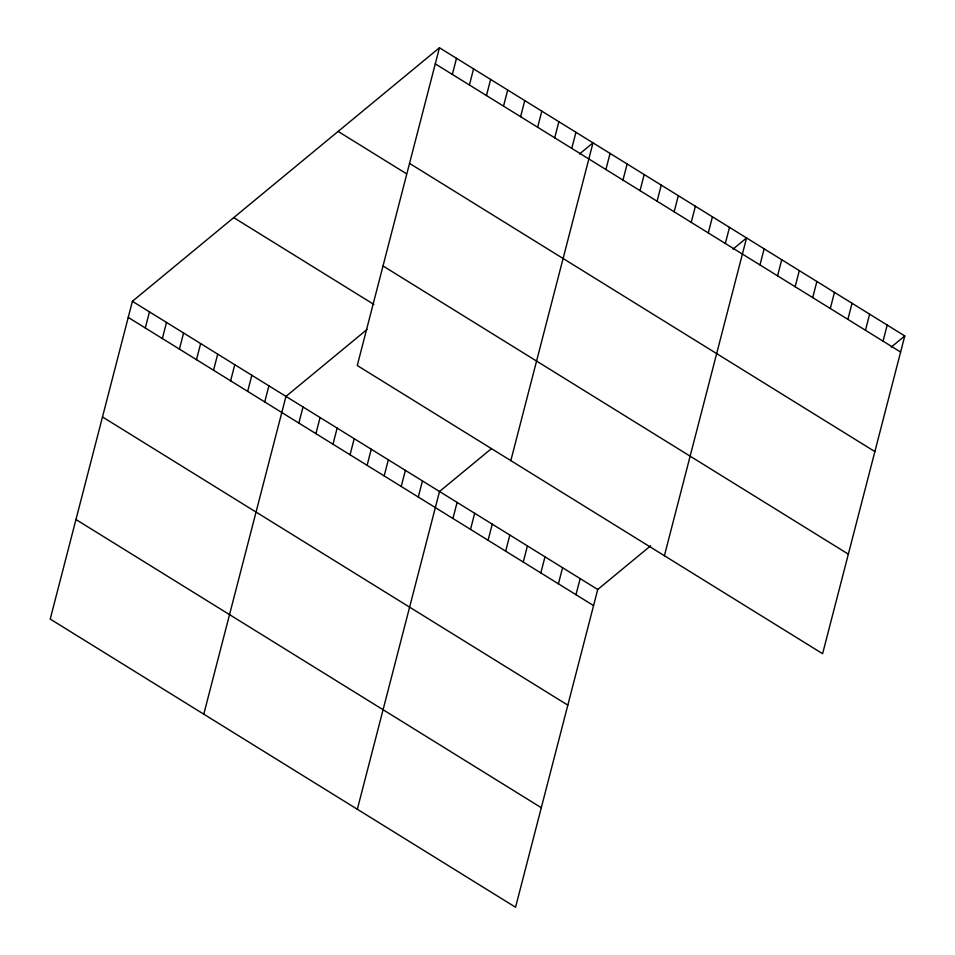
<?xml version="1.0" encoding="UTF-8"?>
<svg xmlns="http://www.w3.org/2000/svg" width="955" height="955" viewBox="0 0 955 955"><rect width="100%" height="100%" fill="white"/><g stroke="black" fill="none" stroke-linecap="round" stroke-linejoin="round"><path stroke-width="1.43" d="M439.443 47.75L357.265 365.514L822.601 653.698L904.779 335.933L439.443 47.75L132.399 301.303L50.221 619.067L515.557 907.25L597.735 589.486L650.653 545.794M145.291 327.971L149.458 311.867M162.362 338.548L166.516 322.444M179.421 349.112L183.587 333.009M196.479 359.677L200.646 343.573M213.55 370.242L217.704 354.138M230.609 380.806L234.775 364.703M247.667 391.371L251.834 375.267M264.726 401.948L268.892 385.844M203.785 714.161L285.963 396.409L367.018 329.463M298.855 423.077L303.022 406.973M315.914 433.642L320.08 417.538M332.985 444.206L337.151 428.103M350.043 454.771L354.21 438.679M452.348 74.418L456.502 58.315M367.102 465.348L371.268 449.244M469.406 84.983L473.573 68.879M384.173 475.912L388.327 459.809M486.465 95.548L490.631 79.456M401.231 486.477L405.398 470.373M503.524 106.124L507.69 90.021M418.29 497.042L422.456 480.938M520.594 116.689L524.761 100.585M357.337 809.267L439.515 491.503L491.312 448.743M537.653 127.254L541.819 111.15M452.933 518.493L457.099 502.39M554.712 137.818L558.878 121.715M470.517 529.38L474.683 513.277M571.782 148.383L575.949 132.279M488.089 540.267L492.255 524.164M510.83 460.608L593.007 142.856L579.494 154.006M505.673 551.154L509.839 535.051M605.9 169.524L610.066 153.421M523.256 562.041L527.411 545.938M622.97 180.089L627.125 163.985M540.828 572.928L544.995 556.825M640.029 190.654L644.195 174.55M657.088 201.219L661.254 185.115M558.412 583.815L562.579 567.712M674.158 211.783L678.313 195.679M575.984 594.702L580.151 578.599M691.217 222.36L695.383 206.256M708.276 232.925L712.442 216.821M725.334 243.489L729.501 227.386M664.394 555.715L746.571 237.95L733.058 249.112M759.977 264.941L764.143 248.837M777.561 275.828L781.727 259.724M795.145 286.715L799.299 270.611M812.717 297.602L816.883 281.498M830.301 308.489L834.467 292.385M847.873 319.376L852.039 303.272M865.457 330.263L869.623 314.159M883.041 341.15L887.207 325.046M891.266 347.095L904.779 335.933M435.277 63.854L900.613 352.037M409.54 163.4L874.876 451.584M338.118 131.42L406.364 173.691M383.015 265.968L848.35 554.151M233.724 217.633L373.882 304.43M132.399 301.303L597.735 589.486M128.233 317.406L593.568 605.589M102.483 416.953L567.819 705.136M75.958 519.52L541.294 807.703"/></g></svg>
